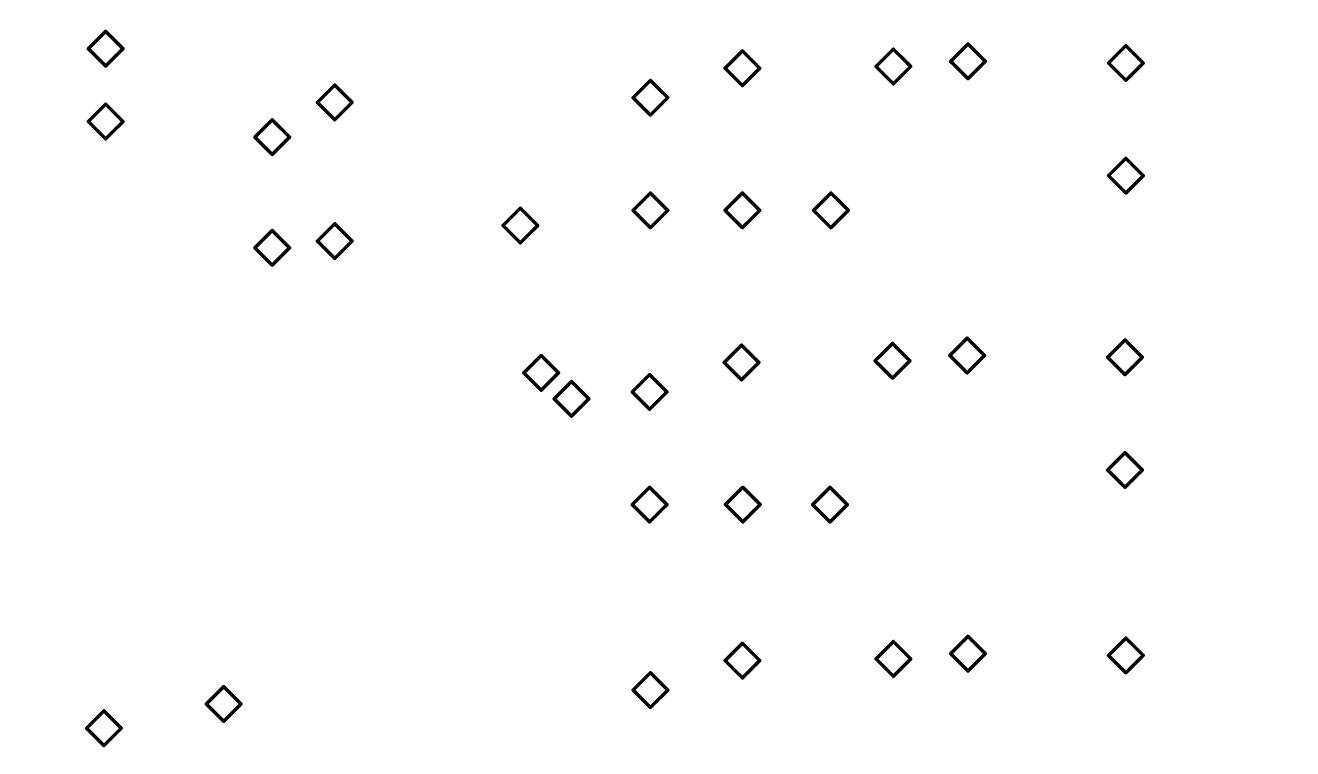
# Model space of a CAD drawing. Header units: millimetres. Extents: x -55 to 2039, y 0 to 512.
# Drawn here: x 116 to 189.1, y 245.8 to 287.5 of the extents above; entities that cross this region are included whole.
import ezdxf
from ezdxf import colors
from ezdxf.entities.mleader import LeaderData, LeaderLine
from ezdxf.enums import TextEntityAlignment as Align
from ezdxf.math import Vec2, Vec3

# ---------------------------------------------------------------- set-up
doc = ezdxf.new("R2010")
doc.units = ezdxf.units.MM
doc.linetypes.add('Сплошная', pattern=[0])
doc.layers.add('Drill Drawing', color=1, linetype='Continuous')
doc.layers.add('Виды', color=30, linetype='Continuous')
doc.layers.add('текст', color=2, linetype='Continuous', lineweight=30)
doc.styles.add('GOST TYPE B', font='', dxfattribs={"height": 3.5})
doc.styles.get('GOST TYPE B').set_extended_font_data('GOST type B')

# ---------------------------------------------------------------- blocks, each defined once
blk = doc.blocks.new('Шероховатость')
at = {"lineweight": 50, "transparency": 16777216}
for p, q in [((-32.506, -11.445), (-28.785, -5)), ((-28.785, -5), (-5, -5)), ((-10.278, -11.581), (-7.16, -6.181)), ((-34.366, -8.223), (-32.506, -11.445)), ((-11.836, -8.881), (-10.278, -11.581))]:
    blk.add_line(p, q, dxfattribs=at)
at = {"layer": 'текст', "linetype": 'Continuous', "lineweight": 25, "transparency": 16777216, "insert": (-29.093, -6.142), "char_height": 5, "attachment_point": 1, "style": 'GOST TYPE B'}
blk.add_mtext_dynamic_manual_height_columns('Ra6,3{\\fGOST Type AU|b1|i0|c204|p2;(   )}', width=25.94731, gutter_width=17.5, heights=[0], dxfattribs=at)
blk = doc.blocks.new('_DotSmall')
at = {"color": 0, "linetype": 'ByBlock', "lineweight": 60, "const_width": 0.5}
blk.add_lwpolyline([(-0.0625, 0, 1), (0.0625, 0, 1)], format="xyb", close=True, dxfattribs=at)
blk = doc.blocks.new('Вид с →')
at = {"linetype": 'Continuous', "lineweight": 25, "transparency": 16777216}
for q in [(28.03, 4.046), (30.858, 4.046)]:
    blk.add_line((29.444, 2.632), q, dxfattribs=at)
blk.add_circle((32.944, 2.632), 3.5, dxfattribs=at)
blk.add_circle((32.944, 2.632), 3.5, dxfattribs=at)
at = {"linetype": 'Continuous', "lineweight": 50, "transparency": 16777216, "style": 'GOST TYPE B'}
blk.add_attdef('ВИД(_:_)', text='', height=7, dxfattribs=at).set_placement((27.226, 3.5), align=Align.MIDDLE_RIGHT)

msp = doc.modelspace()

# ---------------------------------------------------------------- linework, layer by layer
at = {"layer": 'Drill Drawing'}
for points in [[(119.6556, 286.1965, 0.2, 0.2, 0), (120.6556, 287.1965, 0.2, 0.2, 0)], [(120.6556, 287.1965, 0.2, 0.2, 0), (121.6556, 286.1965, 0.2, 0.2, 0)], [(169.3556, 285.4715, 0.2, 0.2, 0), (170.3556, 286.4715, 0.2, 0.2, 0)], [(170.3556, 286.4715, 0.2, 0.2, 0), (171.3556, 285.4715, 0.2, 0.2, 0)], [(178.4556, 285.3715, 0.2, 0.2, 0), (179.4556, 286.3715, 0.2, 0.2, 0)], [(179.4556, 286.3715, 0.2, 0.2, 0), (180.4556, 285.3715, 0.2, 0.2, 0)], [(119.6556, 286.1965, 0.2, 0.2, 0), (120.6556, 285.1965, 0.2, 0.2, 0)], [(120.6556, 285.1965, 0.2, 0.2, 0), (121.6556, 286.1965, 0.2, 0.2, 0)], [(156.3556, 285.0715, 0.2, 0.2, 0), (157.3556, 286.0715, 0.2, 0.2, 0)], [(157.3556, 286.0715, 0.2, 0.2, 0), (158.3556, 285.0715, 0.2, 0.2, 0)], [(165.0556, 285.1715, 0.2, 0.2, 0), (166.0556, 286.1715, 0.2, 0.2, 0)], [(166.0556, 286.1715, 0.2, 0.2, 0), (167.0556, 285.1715, 0.2, 0.2, 0)], [(156.3556, 285.0715, 0.2, 0.2, 0), (157.3556, 284.0715, 0.2, 0.2, 0)], [(157.3556, 284.0715, 0.2, 0.2, 0), (158.3556, 285.0715, 0.2, 0.2, 0)], [(165.0556, 285.1715, 0.2, 0.2, 0), (166.0556, 284.1715, 0.2, 0.2, 0)], [(166.0556, 284.1715, 0.2, 0.2, 0), (167.0556, 285.1715, 0.2, 0.2, 0)], [(169.3556, 285.4715, 0.2, 0.2, 0), (170.3556, 284.4715, 0.2, 0.2, 0)], [(170.3556, 284.4715, 0.2, 0.2, 0), (171.3556, 285.4715, 0.2, 0.2, 0)], [(178.4556, 285.3715, 0.2, 0.2, 0), (179.4556, 284.3715, 0.2, 0.2, 0)], [(179.4556, 284.3715, 0.2, 0.2, 0), (180.4556, 285.3715, 0.2, 0.2, 0)], [(132.8556, 283.0965, 0.2, 0.2, 0), (133.8556, 284.0965, 0.2, 0.2, 0)], [(133.8556, 284.0965, 0.2, 0.2, 0), (134.8556, 283.0965, 0.2, 0.2, 0)], [(151.0556, 283.3715, 0.2, 0.2, 0), (152.0556, 284.3715, 0.2, 0.2, 0)], [(152.0556, 284.3715, 0.2, 0.2, 0), (153.0556, 283.3715, 0.2, 0.2, 0)], [(151.0556, 283.3715, 0.2, 0.2, 0), (152.0556, 282.3715, 0.2, 0.2, 0)], [(152.0556, 282.3715, 0.2, 0.2, 0), (153.0556, 283.3715, 0.2, 0.2, 0)], [(119.6556, 281.9965, 0.2, 0.2, 0), (120.6556, 282.9965, 0.2, 0.2, 0)], [(120.6556, 282.9965, 0.2, 0.2, 0), (121.6556, 281.9965, 0.2, 0.2, 0)], [(132.8556, 283.0965, 0.2, 0.2, 0), (133.8556, 282.0965, 0.2, 0.2, 0)], [(133.8556, 282.0965, 0.2, 0.2, 0), (134.8556, 283.0965, 0.2, 0.2, 0)], [(119.6556, 281.9965, 0.2, 0.2, 0), (120.6556, 280.9965, 0.2, 0.2, 0)], [(120.6556, 280.9965, 0.2, 0.2, 0), (121.6556, 281.9965, 0.2, 0.2, 0)], [(129.2556, 281.0965, 0.2, 0.2, 0), (130.2556, 282.0965, 0.2, 0.2, 0)], [(130.2556, 282.0965, 0.2, 0.2, 0), (131.2556, 281.0965, 0.2, 0.2, 0)], [(129.2556, 281.0965, 0.2, 0.2, 0), (130.2556, 280.0965, 0.2, 0.2, 0)], [(130.2556, 280.0965, 0.2, 0.2, 0), (131.2556, 281.0965, 0.2, 0.2, 0)], [(178.4556, 278.8715, 0.2, 0.2, 0), (179.4556, 279.8715, 0.2, 0.2, 0)], [(179.4556, 279.8715, 0.2, 0.2, 0), (180.4556, 278.8715, 0.2, 0.2, 0)], [(178.4556, 278.8715, 0.2, 0.2, 0), (179.4556, 277.8715, 0.2, 0.2, 0)], [(179.4556, 277.8715, 0.2, 0.2, 0), (180.4556, 278.8715, 0.2, 0.2, 0)], [(151.0556, 276.8715, 0.2, 0.2, 0), (152.0556, 277.8715, 0.2, 0.2, 0)], [(152.0556, 277.8715, 0.2, 0.2, 0), (153.0556, 276.8715, 0.2, 0.2, 0)], [(156.3556, 276.8715, 0.2, 0.2, 0), (157.3556, 277.8715, 0.2, 0.2, 0)], [(157.3556, 277.8715, 0.2, 0.2, 0), (158.3556, 276.8715, 0.2, 0.2, 0)], [(161.4556, 276.8715, 0.2, 0.2, 0), (162.4556, 277.8715, 0.2, 0.2, 0)], [(162.4556, 277.8715, 0.2, 0.2, 0), (163.4556, 276.8715, 0.2, 0.2, 0)], [(143.5556, 275.9965, 0.2, 0.2, 0), (144.5556, 276.9965, 0.2, 0.2, 0)], [(144.5556, 276.9965, 0.2, 0.2, 0), (145.5556, 275.9965, 0.2, 0.2, 0)], [(151.0556, 276.8715, 0.2, 0.2, 0), (152.0556, 275.8715, 0.2, 0.2, 0)], [(152.0556, 275.8715, 0.2, 0.2, 0), (153.0556, 276.8715, 0.2, 0.2, 0)], [(156.3556, 276.8715, 0.2, 0.2, 0), (157.3556, 275.8715, 0.2, 0.2, 0)], [(157.3556, 275.8715, 0.2, 0.2, 0), (158.3556, 276.8715, 0.2, 0.2, 0)], [(161.4556, 276.8715, 0.2, 0.2, 0), (162.4556, 275.8715, 0.2, 0.2, 0)], [(162.4556, 275.8715, 0.2, 0.2, 0), (163.4556, 276.8715, 0.2, 0.2, 0)], [(132.8556, 275.0965, 0.2, 0.2, 0), (133.8556, 276.0965, 0.2, 0.2, 0)], [(133.8556, 276.0965, 0.2, 0.2, 0), (134.8556, 275.0965, 0.2, 0.2, 0)], [(129.2556, 274.7109, 0.2, 0.2, 0), (130.2556, 275.7109, 0.2, 0.2, 0)], [(130.2556, 275.7109, 0.2, 0.2, 0), (131.2556, 274.7109, 0.2, 0.2, 0)], [(143.5556, 275.9965, 0.2, 0.2, 0), (144.5556, 274.9965, 0.2, 0.2, 0)], [(144.5556, 274.9965, 0.2, 0.2, 0), (145.5556, 275.9965, 0.2, 0.2, 0)], [(129.2556, 274.7109, 0.2, 0.2, 0), (130.2556, 273.7109, 0.2, 0.2, 0)], [(130.2556, 273.7109, 0.2, 0.2, 0), (131.2556, 274.7109, 0.2, 0.2, 0)], [(132.8556, 275.0965, 0.2, 0.2, 0), (133.8556, 274.0965, 0.2, 0.2, 0)], [(133.8556, 274.0965, 0.2, 0.2, 0), (134.8556, 275.0965, 0.2, 0.2, 0)], [(169.3056, 268.4965, 0.2, 0.2, 0), (170.3056, 269.4965, 0.2, 0.2, 0)], [(170.3056, 269.4965, 0.2, 0.2, 0), (171.3056, 268.4965, 0.2, 0.2, 0)], [(156.3056, 268.0965, 0.2, 0.2, 0), (157.3056, 269.0965, 0.2, 0.2, 0)], [(157.3056, 269.0965, 0.2, 0.2, 0), (158.3056, 268.0965, 0.2, 0.2, 0)], [(165.0056, 268.1965, 0.2, 0.2, 0), (166.0056, 269.1965, 0.2, 0.2, 0)], [(166.0056, 269.1965, 0.2, 0.2, 0), (167.0056, 268.1965, 0.2, 0.2, 0)], [(178.4056, 268.3965, 0.2, 0.2, 0), (179.4056, 269.3965, 0.2, 0.2, 0)], [(179.4056, 269.3965, 0.2, 0.2, 0), (180.4056, 268.3965, 0.2, 0.2, 0)], [(144.7556, 267.4965, 0.2, 0.2, 0), (145.7556, 268.4965, 0.2, 0.2, 0)], [(145.7556, 268.4965, 0.2, 0.2, 0), (146.7556, 267.4965, 0.2, 0.2, 0)], [(156.3056, 268.0965, 0.2, 0.2, 0), (157.3056, 267.0965, 0.2, 0.2, 0)], [(157.3056, 267.0965, 0.2, 0.2, 0), (158.3056, 268.0965, 0.2, 0.2, 0)], [(165.0056, 268.1965, 0.2, 0.2, 0), (166.0056, 267.1965, 0.2, 0.2, 0)], [(166.0056, 267.1965, 0.2, 0.2, 0), (167.0056, 268.1965, 0.2, 0.2, 0)], [(169.3056, 268.4965, 0.2, 0.2, 0), (170.3056, 267.4965, 0.2, 0.2, 0)], [(170.3056, 267.4965, 0.2, 0.2, 0), (171.3056, 268.4965, 0.2, 0.2, 0)], [(178.4056, 268.3965, 0.2, 0.2, 0), (179.4056, 267.3965, 0.2, 0.2, 0)], [(179.4056, 267.3965, 0.2, 0.2, 0), (180.4056, 268.3965, 0.2, 0.2, 0)], [(144.7556, 267.4965, 0.2, 0.2, 0), (145.7556, 266.4965, 0.2, 0.2, 0)], [(145.7556, 266.4965, 0.2, 0.2, 0), (146.7556, 267.4965, 0.2, 0.2, 0)], [(151.0056, 266.3965, 0.2, 0.2, 0), (152.0056, 267.3965, 0.2, 0.2, 0)], [(152.0056, 267.3965, 0.2, 0.2, 0), (153.0056, 266.3965, 0.2, 0.2, 0)], [(146.5056, 265.9965, 0.2, 0.2, 0), (147.5056, 266.9965, 0.2, 0.2, 0)], [(147.5056, 266.9965, 0.2, 0.2, 0), (148.5056, 265.9965, 0.2, 0.2, 0)], [(146.5056, 265.9965, 0.2, 0.2, 0), (147.5056, 264.9965, 0.2, 0.2, 0)], [(147.5056, 264.9965, 0.2, 0.2, 0), (148.5056, 265.9965, 0.2, 0.2, 0)], [(151.0056, 266.3965, 0.2, 0.2, 0), (152.0056, 265.3965, 0.2, 0.2, 0)], [(152.0056, 265.3965, 0.2, 0.2, 0), (153.0056, 266.3965, 0.2, 0.2, 0)], [(178.4056, 261.8965, 0.2, 0.2, 0), (179.4056, 262.8965, 0.2, 0.2, 0)], [(179.4056, 262.8965, 0.2, 0.2, 0), (180.4056, 261.8965, 0.2, 0.2, 0)], [(178.4056, 261.8965, 0.2, 0.2, 0), (179.4056, 260.8965, 0.2, 0.2, 0)], [(179.4056, 260.8965, 0.2, 0.2, 0), (180.4056, 261.8965, 0.2, 0.2, 0)], [(151.0056, 259.8965, 0.2, 0.2, 0), (152.0056, 260.8965, 0.2, 0.2, 0)], [(152.0056, 260.8965, 0.2, 0.2, 0), (153.0056, 259.8965, 0.2, 0.2, 0)], [(156.3796, 259.8965, 0.2, 0.2, 0), (157.3796, 260.8965, 0.2, 0.2, 0)], [(157.3796, 260.8965, 0.2, 0.2, 0), (158.3796, 259.8965, 0.2, 0.2, 0)], [(161.4056, 259.8965, 0.2, 0.2, 0), (162.4056, 260.8965, 0.2, 0.2, 0)], [(162.4056, 260.8965, 0.2, 0.2, 0), (163.4056, 259.8965, 0.2, 0.2, 0)], [(151.0056, 259.8965, 0.2, 0.2, 0), (152.0056, 258.8965, 0.2, 0.2, 0)], [(152.0056, 258.8965, 0.2, 0.2, 0), (153.0056, 259.8965, 0.2, 0.2, 0)], [(156.3796, 259.8965, 0.2, 0.2, 0), (157.3796, 258.8965, 0.2, 0.2, 0)], [(157.3796, 258.8965, 0.2, 0.2, 0), (158.3796, 259.8965, 0.2, 0.2, 0)], [(161.4056, 259.8965, 0.2, 0.2, 0), (162.4056, 258.8965, 0.2, 0.2, 0)], [(162.4056, 258.8965, 0.2, 0.2, 0), (163.4056, 259.8965, 0.2, 0.2, 0)], [(165.0556, 250.9965, 0.2, 0.2, 0), (166.0556, 251.9965, 0.2, 0.2, 0)], [(166.0556, 251.9965, 0.2, 0.2, 0), (167.0556, 250.9965, 0.2, 0.2, 0)], [(169.3556, 251.2965, 0.2, 0.2, 0), (170.3556, 252.2965, 0.2, 0.2, 0)], [(170.3556, 252.2965, 0.2, 0.2, 0), (171.3556, 251.2965, 0.2, 0.2, 0)], [(178.4556, 251.1965, 0.2, 0.2, 0), (179.4556, 252.1965, 0.2, 0.2, 0)], [(179.4556, 252.1965, 0.2, 0.2, 0), (180.4556, 251.1965, 0.2, 0.2, 0)], [(156.3556, 250.8965, 0.2, 0.2, 0), (157.3556, 251.8965, 0.2, 0.2, 0)], [(157.3556, 251.8965, 0.2, 0.2, 0), (158.3556, 250.8965, 0.2, 0.2, 0)], [(169.3556, 251.2965, 0.2, 0.2, 0), (170.3556, 250.2965, 0.2, 0.2, 0)], [(170.3556, 250.2965, 0.2, 0.2, 0), (171.3556, 251.2965, 0.2, 0.2, 0)], [(178.4556, 251.1965, 0.2, 0.2, 0), (179.4556, 250.1965, 0.2, 0.2, 0)], [(179.4556, 250.1965, 0.2, 0.2, 0), (180.4556, 251.1965, 0.2, 0.2, 0)], [(156.3556, 250.8965, 0.2, 0.2, 0), (157.3556, 249.8965, 0.2, 0.2, 0)], [(157.3556, 249.8965, 0.2, 0.2, 0), (158.3556, 250.8965, 0.2, 0.2, 0)], [(165.0556, 250.9965, 0.2, 0.2, 0), (166.0556, 249.9965, 0.2, 0.2, 0)], [(166.0556, 249.9965, 0.2, 0.2, 0), (167.0556, 250.9965, 0.2, 0.2, 0)], [(151.0556, 249.1965, 0.2, 0.2, 0), (152.0556, 250.1965, 0.2, 0.2, 0)], [(152.0556, 250.1965, 0.2, 0.2, 0), (153.0556, 249.1965, 0.2, 0.2, 0)], [(126.4556, 248.3965, 0.2, 0.2, 0), (127.4556, 249.3965, 0.2, 0.2, 0)], [(127.4556, 249.3965, 0.2, 0.2, 0), (128.4556, 248.3965, 0.2, 0.2, 0)], [(151.0556, 249.1965, 0.2, 0.2, 0), (152.0556, 248.1965, 0.2, 0.2, 0)], [(152.0556, 248.1965, 0.2, 0.2, 0), (153.0556, 249.1965, 0.2, 0.2, 0)], [(126.4556, 248.3965, 0.2, 0.2, 0), (127.4556, 247.3965, 0.2, 0.2, 0)], [(127.4556, 247.3965, 0.2, 0.2, 0), (128.4556, 248.3965, 0.2, 0.2, 0)], [(119.5556, 246.9965, 0.2, 0.2, 0), (120.5556, 247.9965, 0.2, 0.2, 0)], [(120.5556, 247.9965, 0.2, 0.2, 0), (121.5556, 246.9965, 0.2, 0.2, 0)], [(119.5556, 246.9965, 0.2, 0.2, 0), (120.5556, 245.9965, 0.2, 0.2, 0)], [(120.5556, 245.9965, 0.2, 0.2, 0), (121.5556, 246.9965, 0.2, 0.2, 0)]]:
    msp.add_lwpolyline(points, format="xyseb", dxfattribs=at)
for points in [[(120.6056, 287.1965, 0.1, 0.1, 1), (120.7056, 287.1965, 0.1, 0.1, 1)], [(120.6056, 287.1965, 0.1, 0.1, 1), (120.7056, 287.1965, 0.1, 0.1, 1)], [(170.3056, 286.4715, 0.1, 0.1, 1), (170.4056, 286.4715, 0.1, 0.1, 1)], [(170.3056, 286.4715, 0.1, 0.1, 1), (170.4056, 286.4715, 0.1, 0.1, 1)], [(179.4056, 286.3715, 0.1, 0.1, 1), (179.5056, 286.3715, 0.1, 0.1, 1)], [(179.4056, 286.3715, 0.1, 0.1, 1), (179.5056, 286.3715, 0.1, 0.1, 1)], [(119.6056, 286.1965, 0.1, 0.1, 1), (119.7056, 286.1965, 0.1, 0.1, 1)], [(119.6056, 286.1965, 0.1, 0.1, 1), (119.7056, 286.1965, 0.1, 0.1, 1)], [(121.6056, 286.1965, 0.1, 0.1, 1), (121.7056, 286.1965, 0.1, 0.1, 1)], [(121.6056, 286.1965, 0.1, 0.1, 1), (121.7056, 286.1965, 0.1, 0.1, 1)], [(157.3056, 286.0715, 0.1, 0.1, 1), (157.4056, 286.0715, 0.1, 0.1, 1)], [(157.3056, 286.0715, 0.1, 0.1, 1), (157.4056, 286.0715, 0.1, 0.1, 1)], [(166.0056, 286.1715, 0.1, 0.1, 1), (166.1056, 286.1715, 0.1, 0.1, 1)], [(166.0056, 286.1715, 0.1, 0.1, 1), (166.1056, 286.1715, 0.1, 0.1, 1)], [(120.6056, 285.1965, 0.1, 0.1, 1), (120.7056, 285.1965, 0.1, 0.1, 1)], [(120.6056, 285.1965, 0.1, 0.1, 1), (120.7056, 285.1965, 0.1, 0.1, 1)], [(156.3056, 285.0715, 0.1, 0.1, 1), (156.4056, 285.0715, 0.1, 0.1, 1)], [(156.3056, 285.0715, 0.1, 0.1, 1), (156.4056, 285.0715, 0.1, 0.1, 1)], [(158.3056, 285.0715, 0.1, 0.1, 1), (158.4056, 285.0715, 0.1, 0.1, 1)], [(158.3056, 285.0715, 0.1, 0.1, 1), (158.4056, 285.0715, 0.1, 0.1, 1)], [(165.0056, 285.1715, 0.1, 0.1, 1), (165.1056, 285.1715, 0.1, 0.1, 1)], [(165.0056, 285.1715, 0.1, 0.1, 1), (165.1056, 285.1715, 0.1, 0.1, 1)], [(167.0056, 285.1715, 0.1, 0.1, 1), (167.1056, 285.1715, 0.1, 0.1, 1)], [(167.0056, 285.1715, 0.1, 0.1, 1), (167.1056, 285.1715, 0.1, 0.1, 1)], [(169.3056, 285.4715, 0.1, 0.1, 1), (169.4056, 285.4715, 0.1, 0.1, 1)], [(169.3056, 285.4715, 0.1, 0.1, 1), (169.4056, 285.4715, 0.1, 0.1, 1)], [(171.3056, 285.4715, 0.1, 0.1, 1), (171.4056, 285.4715, 0.1, 0.1, 1)], [(171.3056, 285.4715, 0.1, 0.1, 1), (171.4056, 285.4715, 0.1, 0.1, 1)], [(178.4056, 285.3715, 0.1, 0.1, 1), (178.5056, 285.3715, 0.1, 0.1, 1)], [(178.4056, 285.3715, 0.1, 0.1, 1), (178.5056, 285.3715, 0.1, 0.1, 1)], [(180.4056, 285.3715, 0.1, 0.1, 1), (180.5056, 285.3715, 0.1, 0.1, 1)], [(180.4056, 285.3715, 0.1, 0.1, 1), (180.5056, 285.3715, 0.1, 0.1, 1)], [(133.8056, 284.0965, 0.1, 0.1, 1), (133.9056, 284.0965, 0.1, 0.1, 1)], [(133.8056, 284.0965, 0.1, 0.1, 1), (133.9056, 284.0965, 0.1, 0.1, 1)], [(152.0056, 284.3715, 0.1, 0.1, 1), (152.1056, 284.3715, 0.1, 0.1, 1)], [(152.0056, 284.3715, 0.1, 0.1, 1), (152.1056, 284.3715, 0.1, 0.1, 1)], [(157.3056, 284.0715, 0.1, 0.1, 1), (157.4056, 284.0715, 0.1, 0.1, 1)], [(157.3056, 284.0715, 0.1, 0.1, 1), (157.4056, 284.0715, 0.1, 0.1, 1)], [(166.0056, 284.1715, 0.1, 0.1, 1), (166.1056, 284.1715, 0.1, 0.1, 1)], [(166.0056, 284.1715, 0.1, 0.1, 1), (166.1056, 284.1715, 0.1, 0.1, 1)], [(170.3056, 284.4715, 0.1, 0.1, 1), (170.4056, 284.4715, 0.1, 0.1, 1)], [(170.3056, 284.4715, 0.1, 0.1, 1), (170.4056, 284.4715, 0.1, 0.1, 1)], [(179.4056, 284.3715, 0.1, 0.1, 1), (179.5056, 284.3715, 0.1, 0.1, 1)], [(179.4056, 284.3715, 0.1, 0.1, 1), (179.5056, 284.3715, 0.1, 0.1, 1)], [(151.0056, 283.3715, 0.1, 0.1, 1), (151.1056, 283.3715, 0.1, 0.1, 1)], [(151.0056, 283.3715, 0.1, 0.1, 1), (151.1056, 283.3715, 0.1, 0.1, 1)], [(153.0056, 283.3715, 0.1, 0.1, 1), (153.1056, 283.3715, 0.1, 0.1, 1)], [(153.0056, 283.3715, 0.1, 0.1, 1), (153.1056, 283.3715, 0.1, 0.1, 1)], [(120.6056, 282.9965, 0.1, 0.1, 1), (120.7056, 282.9965, 0.1, 0.1, 1)], [(120.6056, 282.9965, 0.1, 0.1, 1), (120.7056, 282.9965, 0.1, 0.1, 1)], [(132.8056, 283.0965, 0.1, 0.1, 1), (132.9056, 283.0965, 0.1, 0.1, 1)], [(132.8056, 283.0965, 0.1, 0.1, 1), (132.9056, 283.0965, 0.1, 0.1, 1)], [(134.8056, 283.0965, 0.1, 0.1, 1), (134.9056, 283.0965, 0.1, 0.1, 1)], [(134.8056, 283.0965, 0.1, 0.1, 1), (134.9056, 283.0965, 0.1, 0.1, 1)], [(119.6056, 281.9965, 0.1, 0.1, 1), (119.7056, 281.9965, 0.1, 0.1, 1)], [(119.6056, 281.9965, 0.1, 0.1, 1), (119.7056, 281.9965, 0.1, 0.1, 1)], [(121.6056, 281.9965, 0.1, 0.1, 1), (121.7056, 281.9965, 0.1, 0.1, 1)], [(121.6056, 281.9965, 0.1, 0.1, 1), (121.7056, 281.9965, 0.1, 0.1, 1)], [(130.2056, 282.0965, 0.1, 0.1, 1), (130.3056, 282.0965, 0.1, 0.1, 1)], [(130.2056, 282.0965, 0.1, 0.1, 1), (130.3056, 282.0965, 0.1, 0.1, 1)], [(133.8056, 282.0965, 0.1, 0.1, 1), (133.9056, 282.0965, 0.1, 0.1, 1)], [(133.8056, 282.0965, 0.1, 0.1, 1), (133.9056, 282.0965, 0.1, 0.1, 1)], [(152.0056, 282.3715, 0.1, 0.1, 1), (152.1056, 282.3715, 0.1, 0.1, 1)], [(152.0056, 282.3715, 0.1, 0.1, 1), (152.1056, 282.3715, 0.1, 0.1, 1)], [(120.6056, 280.9965, 0.1, 0.1, 1), (120.7056, 280.9965, 0.1, 0.1, 1)], [(120.6056, 280.9965, 0.1, 0.1, 1), (120.7056, 280.9965, 0.1, 0.1, 1)], [(129.2056, 281.0965, 0.1, 0.1, 1), (129.3056, 281.0965, 0.1, 0.1, 1)], [(129.2056, 281.0965, 0.1, 0.1, 1), (129.3056, 281.0965, 0.1, 0.1, 1)], [(131.2056, 281.0965, 0.1, 0.1, 1), (131.3056, 281.0965, 0.1, 0.1, 1)], [(131.2056, 281.0965, 0.1, 0.1, 1), (131.3056, 281.0965, 0.1, 0.1, 1)], [(130.2056, 280.0965, 0.1, 0.1, 1), (130.3056, 280.0965, 0.1, 0.1, 1)], [(130.2056, 280.0965, 0.1, 0.1, 1), (130.3056, 280.0965, 0.1, 0.1, 1)], [(179.4056, 279.8715, 0.1, 0.1, 1), (179.5056, 279.8715, 0.1, 0.1, 1)], [(179.4056, 279.8715, 0.1, 0.1, 1), (179.5056, 279.8715, 0.1, 0.1, 1)], [(178.4056, 278.8715, 0.1, 0.1, 1), (178.5056, 278.8715, 0.1, 0.1, 1)], [(178.4056, 278.8715, 0.1, 0.1, 1), (178.5056, 278.8715, 0.1, 0.1, 1)], [(180.4056, 278.8715, 0.1, 0.1, 1), (180.5056, 278.8715, 0.1, 0.1, 1)], [(180.4056, 278.8715, 0.1, 0.1, 1), (180.5056, 278.8715, 0.1, 0.1, 1)], [(152.0056, 277.8715, 0.1, 0.1, 1), (152.1056, 277.8715, 0.1, 0.1, 1)], [(152.0056, 277.8715, 0.1, 0.1, 1), (152.1056, 277.8715, 0.1, 0.1, 1)], [(157.3056, 277.8715, 0.1, 0.1, 1), (157.4056, 277.8715, 0.1, 0.1, 1)], [(157.3056, 277.8715, 0.1, 0.1, 1), (157.4056, 277.8715, 0.1, 0.1, 1)], [(162.4056, 277.8715, 0.1, 0.1, 1), (162.5056, 277.8715, 0.1, 0.1, 1)], [(162.4056, 277.8715, 0.1, 0.1, 1), (162.5056, 277.8715, 0.1, 0.1, 1)], [(179.4056, 277.8715, 0.1, 0.1, 1), (179.5056, 277.8715, 0.1, 0.1, 1)], [(179.4056, 277.8715, 0.1, 0.1, 1), (179.5056, 277.8715, 0.1, 0.1, 1)], [(144.5056, 276.9965, 0.1, 0.1, 1), (144.6056, 276.9965, 0.1, 0.1, 1)], [(144.5056, 276.9965, 0.1, 0.1, 1), (144.6056, 276.9965, 0.1, 0.1, 1)], [(151.0056, 276.8715, 0.1, 0.1, 1), (151.1056, 276.8715, 0.1, 0.1, 1)], [(151.0056, 276.8715, 0.1, 0.1, 1), (151.1056, 276.8715, 0.1, 0.1, 1)], [(153.0056, 276.8715, 0.1, 0.1, 1), (153.1056, 276.8715, 0.1, 0.1, 1)], [(153.0056, 276.8715, 0.1, 0.1, 1), (153.1056, 276.8715, 0.1, 0.1, 1)], [(156.3056, 276.8715, 0.1, 0.1, 1), (156.4056, 276.8715, 0.1, 0.1, 1)], [(156.3056, 276.8715, 0.1, 0.1, 1), (156.4056, 276.8715, 0.1, 0.1, 1)], [(158.3056, 276.8715, 0.1, 0.1, 1), (158.4056, 276.8715, 0.1, 0.1, 1)], [(158.3056, 276.8715, 0.1, 0.1, 1), (158.4056, 276.8715, 0.1, 0.1, 1)], [(161.4056, 276.8715, 0.1, 0.1, 1), (161.5056, 276.8715, 0.1, 0.1, 1)], [(161.4056, 276.8715, 0.1, 0.1, 1), (161.5056, 276.8715, 0.1, 0.1, 1)], [(163.4056, 276.8715, 0.1, 0.1, 1), (163.5056, 276.8715, 0.1, 0.1, 1)], [(163.4056, 276.8715, 0.1, 0.1, 1), (163.5056, 276.8715, 0.1, 0.1, 1)], [(133.8056, 276.0965, 0.1, 0.1, 1), (133.9056, 276.0965, 0.1, 0.1, 1)], [(133.8056, 276.0965, 0.1, 0.1, 1), (133.9056, 276.0965, 0.1, 0.1, 1)], [(130.2056, 275.7109, 0.1, 0.1, 1), (130.3056, 275.7109, 0.1, 0.1, 1)], [(130.2056, 275.7109, 0.1, 0.1, 1), (130.3056, 275.7109, 0.1, 0.1, 1)], [(143.5056, 275.9965, 0.1, 0.1, 1), (143.6056, 275.9965, 0.1, 0.1, 1)], [(143.5056, 275.9965, 0.1, 0.1, 1), (143.6056, 275.9965, 0.1, 0.1, 1)], [(145.5056, 275.9965, 0.1, 0.1, 1), (145.6056, 275.9965, 0.1, 0.1, 1)], [(145.5056, 275.9965, 0.1, 0.1, 1), (145.6056, 275.9965, 0.1, 0.1, 1)], [(152.0056, 275.8715, 0.1, 0.1, 1), (152.1056, 275.8715, 0.1, 0.1, 1)], [(152.0056, 275.8715, 0.1, 0.1, 1), (152.1056, 275.8715, 0.1, 0.1, 1)], [(157.3056, 275.8715, 0.1, 0.1, 1), (157.4056, 275.8715, 0.1, 0.1, 1)], [(157.3056, 275.8715, 0.1, 0.1, 1), (157.4056, 275.8715, 0.1, 0.1, 1)], [(162.4056, 275.8715, 0.1, 0.1, 1), (162.5056, 275.8715, 0.1, 0.1, 1)], [(162.4056, 275.8715, 0.1, 0.1, 1), (162.5056, 275.8715, 0.1, 0.1, 1)], [(129.2056, 274.7109, 0.1, 0.1, 1), (129.3056, 274.7109, 0.1, 0.1, 1)], [(129.2056, 274.7109, 0.1, 0.1, 1), (129.3056, 274.7109, 0.1, 0.1, 1)], [(131.2056, 274.7109, 0.1, 0.1, 1), (131.3056, 274.7109, 0.1, 0.1, 1)], [(131.2056, 274.7109, 0.1, 0.1, 1), (131.3056, 274.7109, 0.1, 0.1, 1)], [(132.8056, 275.0965, 0.1, 0.1, 1), (132.9056, 275.0965, 0.1, 0.1, 1)], [(132.8056, 275.0965, 0.1, 0.1, 1), (132.9056, 275.0965, 0.1, 0.1, 1)], [(134.8056, 275.0965, 0.1, 0.1, 1), (134.9056, 275.0965, 0.1, 0.1, 1)], [(134.8056, 275.0965, 0.1, 0.1, 1), (134.9056, 275.0965, 0.1, 0.1, 1)], [(144.5056, 274.9965, 0.1, 0.1, 1), (144.6056, 274.9965, 0.1, 0.1, 1)], [(144.5056, 274.9965, 0.1, 0.1, 1), (144.6056, 274.9965, 0.1, 0.1, 1)], [(133.8056, 274.0965, 0.1, 0.1, 1), (133.9056, 274.0965, 0.1, 0.1, 1)], [(133.8056, 274.0965, 0.1, 0.1, 1), (133.9056, 274.0965, 0.1, 0.1, 1)], [(130.2056, 273.7109, 0.1, 0.1, 1), (130.3056, 273.7109, 0.1, 0.1, 1)], [(130.2056, 273.7109, 0.1, 0.1, 1), (130.3056, 273.7109, 0.1, 0.1, 1)], [(170.2556, 269.4965, 0.1, 0.1, 1), (170.3556, 269.4965, 0.1, 0.1, 1)], [(170.2556, 269.4965, 0.1, 0.1, 1), (170.3556, 269.4965, 0.1, 0.1, 1)], [(157.2556, 269.0965, 0.1, 0.1, 1), (157.3556, 269.0965, 0.1, 0.1, 1)], [(157.2556, 269.0965, 0.1, 0.1, 1), (157.3556, 269.0965, 0.1, 0.1, 1)], [(165.9556, 269.1965, 0.1, 0.1, 1), (166.0556, 269.1965, 0.1, 0.1, 1)], [(165.9556, 269.1965, 0.1, 0.1, 1), (166.0556, 269.1965, 0.1, 0.1, 1)], [(179.3556, 269.3965, 0.1, 0.1, 1), (179.4556, 269.3965, 0.1, 0.1, 1)], [(179.3556, 269.3965, 0.1, 0.1, 1), (179.4556, 269.3965, 0.1, 0.1, 1)], [(145.7056, 268.4965, 0.1, 0.1, 1), (145.8056, 268.4965, 0.1, 0.1, 1)], [(145.7056, 268.4965, 0.1, 0.1, 1), (145.8056, 268.4965, 0.1, 0.1, 1)], [(156.2556, 268.0965, 0.1, 0.1, 1), (156.3556, 268.0965, 0.1, 0.1, 1)], [(156.2556, 268.0965, 0.1, 0.1, 1), (156.3556, 268.0965, 0.1, 0.1, 1)], [(158.2556, 268.0965, 0.1, 0.1, 1), (158.3556, 268.0965, 0.1, 0.1, 1)], [(158.2556, 268.0965, 0.1, 0.1, 1), (158.3556, 268.0965, 0.1, 0.1, 1)], [(164.9556, 268.1965, 0.1, 0.1, 1), (165.0556, 268.1965, 0.1, 0.1, 1)], [(164.9556, 268.1965, 0.1, 0.1, 1), (165.0556, 268.1965, 0.1, 0.1, 1)], [(166.9556, 268.1965, 0.1, 0.1, 1), (167.0556, 268.1965, 0.1, 0.1, 1)], [(166.9556, 268.1965, 0.1, 0.1, 1), (167.0556, 268.1965, 0.1, 0.1, 1)], [(169.2556, 268.4965, 0.1, 0.1, 1), (169.3556, 268.4965, 0.1, 0.1, 1)], [(169.2556, 268.4965, 0.1, 0.1, 1), (169.3556, 268.4965, 0.1, 0.1, 1)], [(171.2556, 268.4965, 0.1, 0.1, 1), (171.3556, 268.4965, 0.1, 0.1, 1)], [(171.2556, 268.4965, 0.1, 0.1, 1), (171.3556, 268.4965, 0.1, 0.1, 1)], [(178.3556, 268.3965, 0.1, 0.1, 1), (178.4556, 268.3965, 0.1, 0.1, 1)], [(178.3556, 268.3965, 0.1, 0.1, 1), (178.4556, 268.3965, 0.1, 0.1, 1)], [(180.3556, 268.3965, 0.1, 0.1, 1), (180.4556, 268.3965, 0.1, 0.1, 1)], [(180.3556, 268.3965, 0.1, 0.1, 1), (180.4556, 268.3965, 0.1, 0.1, 1)], [(144.7056, 267.4965, 0.1, 0.1, 1), (144.8056, 267.4965, 0.1, 0.1, 1)], [(144.7056, 267.4965, 0.1, 0.1, 1), (144.8056, 267.4965, 0.1, 0.1, 1)], [(146.7056, 267.4965, 0.1, 0.1, 1), (146.8056, 267.4965, 0.1, 0.1, 1)], [(146.7056, 267.4965, 0.1, 0.1, 1), (146.8056, 267.4965, 0.1, 0.1, 1)], [(151.9556, 267.3965, 0.1, 0.1, 1), (152.0556, 267.3965, 0.1, 0.1, 1)], [(151.9556, 267.3965, 0.1, 0.1, 1), (152.0556, 267.3965, 0.1, 0.1, 1)], [(170.2556, 267.4965, 0.1, 0.1, 1), (170.3556, 267.4965, 0.1, 0.1, 1)], [(170.2556, 267.4965, 0.1, 0.1, 1), (170.3556, 267.4965, 0.1, 0.1, 1)], [(179.3556, 267.3965, 0.1, 0.1, 1), (179.4556, 267.3965, 0.1, 0.1, 1)], [(179.3556, 267.3965, 0.1, 0.1, 1), (179.4556, 267.3965, 0.1, 0.1, 1)], [(147.4556, 266.9965, 0.1, 0.1, 1), (147.5556, 266.9965, 0.1, 0.1, 1)], [(147.4556, 266.9965, 0.1, 0.1, 1), (147.5556, 266.9965, 0.1, 0.1, 1)], [(157.2556, 267.0965, 0.1, 0.1, 1), (157.3556, 267.0965, 0.1, 0.1, 1)], [(157.2556, 267.0965, 0.1, 0.1, 1), (157.3556, 267.0965, 0.1, 0.1, 1)], [(165.9556, 267.1965, 0.1, 0.1, 1), (166.0556, 267.1965, 0.1, 0.1, 1)], [(165.9556, 267.1965, 0.1, 0.1, 1), (166.0556, 267.1965, 0.1, 0.1, 1)], [(145.7056, 266.4965, 0.1, 0.1, 1), (145.8056, 266.4965, 0.1, 0.1, 1)], [(145.7056, 266.4965, 0.1, 0.1, 1), (145.8056, 266.4965, 0.1, 0.1, 1)], [(146.4556, 265.9965, 0.1, 0.1, 1), (146.5556, 265.9965, 0.1, 0.1, 1)], [(146.4556, 265.9965, 0.1, 0.1, 1), (146.5556, 265.9965, 0.1, 0.1, 1)], [(148.4556, 265.9965, 0.1, 0.1, 1), (148.5556, 265.9965, 0.1, 0.1, 1)], [(148.4556, 265.9965, 0.1, 0.1, 1), (148.5556, 265.9965, 0.1, 0.1, 1)], [(150.9556, 266.3965, 0.1, 0.1, 1), (151.0556, 266.3965, 0.1, 0.1, 1)], [(150.9556, 266.3965, 0.1, 0.1, 1), (151.0556, 266.3965, 0.1, 0.1, 1)], [(152.9556, 266.3965, 0.1, 0.1, 1), (153.0556, 266.3965, 0.1, 0.1, 1)], [(152.9556, 266.3965, 0.1, 0.1, 1), (153.0556, 266.3965, 0.1, 0.1, 1)], [(151.9556, 265.3965, 0.1, 0.1, 1), (152.0556, 265.3965, 0.1, 0.1, 1)], [(151.9556, 265.3965, 0.1, 0.1, 1), (152.0556, 265.3965, 0.1, 0.1, 1)], [(147.4556, 264.9965, 0.1, 0.1, 1), (147.5556, 264.9965, 0.1, 0.1, 1)], [(147.4556, 264.9965, 0.1, 0.1, 1), (147.5556, 264.9965, 0.1, 0.1, 1)], [(179.3556, 262.8965, 0.1, 0.1, 1), (179.4556, 262.8965, 0.1, 0.1, 1)], [(179.3556, 262.8965, 0.1, 0.1, 1), (179.4556, 262.8965, 0.1, 0.1, 1)], [(178.3556, 261.8965, 0.1, 0.1, 1), (178.4556, 261.8965, 0.1, 0.1, 1)], [(178.3556, 261.8965, 0.1, 0.1, 1), (178.4556, 261.8965, 0.1, 0.1, 1)], [(180.3556, 261.8965, 0.1, 0.1, 1), (180.4556, 261.8965, 0.1, 0.1, 1)], [(180.3556, 261.8965, 0.1, 0.1, 1), (180.4556, 261.8965, 0.1, 0.1, 1)], [(151.9556, 260.8965, 0.1, 0.1, 1), (152.0556, 260.8965, 0.1, 0.1, 1)], [(151.9556, 260.8965, 0.1, 0.1, 1), (152.0556, 260.8965, 0.1, 0.1, 1)], [(157.3296, 260.8965, 0.1, 0.1, 1), (157.4296, 260.8965, 0.1, 0.1, 1)], [(157.3296, 260.8965, 0.1, 0.1, 1), (157.4296, 260.8965, 0.1, 0.1, 1)], [(162.3556, 260.8965, 0.1, 0.1, 1), (162.4556, 260.8965, 0.1, 0.1, 1)], [(162.3556, 260.8965, 0.1, 0.1, 1), (162.4556, 260.8965, 0.1, 0.1, 1)], [(179.3556, 260.8965, 0.1, 0.1, 1), (179.4556, 260.8965, 0.1, 0.1, 1)], [(179.3556, 260.8965, 0.1, 0.1, 1), (179.4556, 260.8965, 0.1, 0.1, 1)], [(150.9556, 259.8965, 0.1, 0.1, 1), (151.0556, 259.8965, 0.1, 0.1, 1)], [(150.9556, 259.8965, 0.1, 0.1, 1), (151.0556, 259.8965, 0.1, 0.1, 1)], [(152.9556, 259.8965, 0.1, 0.1, 1), (153.0556, 259.8965, 0.1, 0.1, 1)], [(152.9556, 259.8965, 0.1, 0.1, 1), (153.0556, 259.8965, 0.1, 0.1, 1)], [(156.3296, 259.8965, 0.1, 0.1, 1), (156.4296, 259.8965, 0.1, 0.1, 1)], [(156.3296, 259.8965, 0.1, 0.1, 1), (156.4296, 259.8965, 0.1, 0.1, 1)], [(158.3296, 259.8965, 0.1, 0.1, 1), (158.4296, 259.8965, 0.1, 0.1, 1)], [(158.3296, 259.8965, 0.1, 0.1, 1), (158.4296, 259.8965, 0.1, 0.1, 1)], [(161.3556, 259.8965, 0.1, 0.1, 1), (161.4556, 259.8965, 0.1, 0.1, 1)], [(161.3556, 259.8965, 0.1, 0.1, 1), (161.4556, 259.8965, 0.1, 0.1, 1)], [(163.3556, 259.8965, 0.1, 0.1, 1), (163.4556, 259.8965, 0.1, 0.1, 1)], [(163.3556, 259.8965, 0.1, 0.1, 1), (163.4556, 259.8965, 0.1, 0.1, 1)], [(151.9556, 258.8965, 0.1, 0.1, 1), (152.0556, 258.8965, 0.1, 0.1, 1)], [(151.9556, 258.8965, 0.1, 0.1, 1), (152.0556, 258.8965, 0.1, 0.1, 1)], [(157.3296, 258.8965, 0.1, 0.1, 1), (157.4296, 258.8965, 0.1, 0.1, 1)], [(157.3296, 258.8965, 0.1, 0.1, 1), (157.4296, 258.8965, 0.1, 0.1, 1)], [(162.3556, 258.8965, 0.1, 0.1, 1), (162.4556, 258.8965, 0.1, 0.1, 1)], [(162.3556, 258.8965, 0.1, 0.1, 1), (162.4556, 258.8965, 0.1, 0.1, 1)], [(166.0056, 251.9965, 0.1, 0.1, 1), (166.1056, 251.9965, 0.1, 0.1, 1)], [(166.0056, 251.9965, 0.1, 0.1, 1), (166.1056, 251.9965, 0.1, 0.1, 1)], [(170.3056, 252.2965, 0.1, 0.1, 1), (170.4056, 252.2965, 0.1, 0.1, 1)], [(170.3056, 252.2965, 0.1, 0.1, 1), (170.4056, 252.2965, 0.1, 0.1, 1)], [(179.4056, 252.1965, 0.1, 0.1, 1), (179.5056, 252.1965, 0.1, 0.1, 1)], [(179.4056, 252.1965, 0.1, 0.1, 1), (179.5056, 252.1965, 0.1, 0.1, 1)], [(157.3056, 251.8965, 0.1, 0.1, 1), (157.4056, 251.8965, 0.1, 0.1, 1)], [(157.3056, 251.8965, 0.1, 0.1, 1), (157.4056, 251.8965, 0.1, 0.1, 1)], [(169.3056, 251.2965, 0.1, 0.1, 1), (169.4056, 251.2965, 0.1, 0.1, 1)], [(169.3056, 251.2965, 0.1, 0.1, 1), (169.4056, 251.2965, 0.1, 0.1, 1)], [(171.3056, 251.2965, 0.1, 0.1, 1), (171.4056, 251.2965, 0.1, 0.1, 1)], [(171.3056, 251.2965, 0.1, 0.1, 1), (171.4056, 251.2965, 0.1, 0.1, 1)], [(178.4056, 251.1965, 0.1, 0.1, 1), (178.5056, 251.1965, 0.1, 0.1, 1)], [(178.4056, 251.1965, 0.1, 0.1, 1), (178.5056, 251.1965, 0.1, 0.1, 1)], [(180.4056, 251.1965, 0.1, 0.1, 1), (180.5056, 251.1965, 0.1, 0.1, 1)], [(180.4056, 251.1965, 0.1, 0.1, 1), (180.5056, 251.1965, 0.1, 0.1, 1)], [(156.3056, 250.8965, 0.1, 0.1, 1), (156.4056, 250.8965, 0.1, 0.1, 1)], [(156.3056, 250.8965, 0.1, 0.1, 1), (156.4056, 250.8965, 0.1, 0.1, 1)], [(158.3056, 250.8965, 0.1, 0.1, 1), (158.4056, 250.8965, 0.1, 0.1, 1)], [(158.3056, 250.8965, 0.1, 0.1, 1), (158.4056, 250.8965, 0.1, 0.1, 1)], [(165.0056, 250.9965, 0.1, 0.1, 1), (165.1056, 250.9965, 0.1, 0.1, 1)], [(165.0056, 250.9965, 0.1, 0.1, 1), (165.1056, 250.9965, 0.1, 0.1, 1)], [(167.0056, 250.9965, 0.1, 0.1, 1), (167.1056, 250.9965, 0.1, 0.1, 1)], [(167.0056, 250.9965, 0.1, 0.1, 1), (167.1056, 250.9965, 0.1, 0.1, 1)], [(152.0056, 250.1965, 0.1, 0.1, 1), (152.1056, 250.1965, 0.1, 0.1, 1)], [(152.0056, 250.1965, 0.1, 0.1, 1), (152.1056, 250.1965, 0.1, 0.1, 1)], [(157.3056, 249.8965, 0.1, 0.1, 1), (157.4056, 249.8965, 0.1, 0.1, 1)], [(157.3056, 249.8965, 0.1, 0.1, 1), (157.4056, 249.8965, 0.1, 0.1, 1)], [(166.0056, 249.9965, 0.1, 0.1, 1), (166.1056, 249.9965, 0.1, 0.1, 1)], [(166.0056, 249.9965, 0.1, 0.1, 1), (166.1056, 249.9965, 0.1, 0.1, 1)], [(170.3056, 250.2965, 0.1, 0.1, 1), (170.4056, 250.2965, 0.1, 0.1, 1)], [(170.3056, 250.2965, 0.1, 0.1, 1), (170.4056, 250.2965, 0.1, 0.1, 1)], [(179.4056, 250.1965, 0.1, 0.1, 1), (179.5056, 250.1965, 0.1, 0.1, 1)], [(179.4056, 250.1965, 0.1, 0.1, 1), (179.5056, 250.1965, 0.1, 0.1, 1)], [(127.4056, 249.3965, 0.1, 0.1, 1), (127.5056, 249.3965, 0.1, 0.1, 1)], [(127.4056, 249.3965, 0.1, 0.1, 1), (127.5056, 249.3965, 0.1, 0.1, 1)], [(151.0056, 249.1965, 0.1, 0.1, 1), (151.1056, 249.1965, 0.1, 0.1, 1)], [(151.0056, 249.1965, 0.1, 0.1, 1), (151.1056, 249.1965, 0.1, 0.1, 1)], [(153.0056, 249.1965, 0.1, 0.1, 1), (153.1056, 249.1965, 0.1, 0.1, 1)], [(153.0056, 249.1965, 0.1, 0.1, 1), (153.1056, 249.1965, 0.1, 0.1, 1)], [(126.4056, 248.3965, 0.1, 0.1, 1), (126.5056, 248.3965, 0.1, 0.1, 1)], [(126.4056, 248.3965, 0.1, 0.1, 1), (126.5056, 248.3965, 0.1, 0.1, 1)], [(128.4056, 248.3965, 0.1, 0.1, 1), (128.5056, 248.3965, 0.1, 0.1, 1)], [(128.4056, 248.3965, 0.1, 0.1, 1), (128.5056, 248.3965, 0.1, 0.1, 1)], [(120.5056, 247.9965, 0.1, 0.1, 1), (120.6056, 247.9965, 0.1, 0.1, 1)], [(120.5056, 247.9965, 0.1, 0.1, 1), (120.6056, 247.9965, 0.1, 0.1, 1)], [(152.0056, 248.1965, 0.1, 0.1, 1), (152.1056, 248.1965, 0.1, 0.1, 1)], [(152.0056, 248.1965, 0.1, 0.1, 1), (152.1056, 248.1965, 0.1, 0.1, 1)], [(119.5056, 246.9965, 0.1, 0.1, 1), (119.6056, 246.9965, 0.1, 0.1, 1)], [(119.5056, 246.9965, 0.1, 0.1, 1), (119.6056, 246.9965, 0.1, 0.1, 1)], [(121.5056, 246.9965, 0.1, 0.1, 1), (121.6056, 246.9965, 0.1, 0.1, 1)], [(121.5056, 246.9965, 0.1, 0.1, 1), (121.6056, 246.9965, 0.1, 0.1, 1)], [(127.4056, 247.3965, 0.1, 0.1, 1), (127.5056, 247.3965, 0.1, 0.1, 1)], [(127.4056, 247.3965, 0.1, 0.1, 1), (127.5056, 247.3965, 0.1, 0.1, 1)], [(120.5056, 245.9965, 0.1, 0.1, 1), (120.6056, 245.9965, 0.1, 0.1, 1)], [(120.5056, 245.9965, 0.1, 0.1, 1), (120.6056, 245.9965, 0.1, 0.1, 1)]]:
    msp.add_lwpolyline(points, format="xyseb", close=True, dxfattribs=at)

# ---------------------------------------------------------------- leaders
at = {"linetype": 'Continuous', "lineweight": 25}
ml = msp.add_multileader_block('Standard', dxfattribs=at)
ml.set_content('Шероховатость', color=256)
ml.set_leader_properties(linetype='Сплошная', lineweight=25)
ml.set_arrow_properties(name='DOTSMALL')
ml.build(insert=Vec2(0, 0))
ml.multileader.update_dxf_attribs({"leader_type": 0, "has_dogleg": 0, "text_left_attachment_type": 6, "text_right_attachment_type": 6, "dogleg_length": 0.3, "arrow_head_size": 1, "block_connection_type": 1})
ctx = ml.context
ctx.base_point, ctx.char_height, ctx.arrow_head_size, ctx.landing_gap_size, ctx.plane_origin = Vec3(608.1585, 432.5126), 3.5, 1, 1, Vec3(608.1585, 432.5126)
ctx.left_attachment, ctx.right_attachment, ctx.attachment_type = 6, 6, 1
notes = []
notes.append((ctx, [(0, (0, 0, 0), (0, 0), (1, 0), 1, [])]))
ctx.block.insert = Vec3(608.1585, 432.5126)
at = {"layer": 'Виды', "linetype": 'Continuous', "lineweight": 25}
ml = msp.add_multileader_block('Standard', dxfattribs=at)
ml.set_content('Вид с →', color=256)
ml.set_attribute('ВИД(_:_)', 'А(2:1)', width=0)
ml.set_leader_properties(linetype='Сплошная', lineweight=25)
ml.set_arrow_properties(name='DOTSMALL')
ml.build(insert=Vec2(0, 0))
ml.multileader.update_dxf_attribs({"leader_type": 0, "has_dogleg": 0, "text_left_attachment_type": 6, "text_right_attachment_type": 6, "dogleg_length": 0.3, "arrow_head_size": 1, "block_connection_type": 1})
ctx = ml.context
ctx.base_point, ctx.char_height, ctx.arrow_head_size, ctx.landing_gap_size, ctx.plane_origin = Vec3(1329.0713, 395.8731), 3.5, 1, 1, Vec3(1329.0713, 395.8731)
ctx.left_attachment, ctx.right_attachment, ctx.attachment_type = 6, 6, 1
notes.append((ctx, [(0, (0, 0, 0), (0, 0), (1, 0), 1, [])]))
ctx.block.insert = Vec3(1329.0713, 395.8731)
ml = msp.add_multileader_block('Standard', dxfattribs=at)
ml.set_content('Вид с →', color=256)
ml.set_attribute('ВИД(_:_)', 'Б(4:1)', width=0)
ml.set_leader_properties(linetype='Сплошная', lineweight=25)
ml.set_arrow_properties(name='DOTSMALL')
ml.build(insert=Vec2(0, 0))
ml.multileader.update_dxf_attribs({"leader_type": 0, "has_dogleg": 0, "text_left_attachment_type": 6, "text_right_attachment_type": 6, "dogleg_length": 0.3, "arrow_head_size": 1, "block_connection_type": 1})
ctx = ml.context
ctx.base_point, ctx.char_height, ctx.arrow_head_size, ctx.landing_gap_size, ctx.plane_origin = Vec3(1332.1634, 311.4002), 3.5, 1, 1, Vec3(1332.1634, 311.4002)
ctx.left_attachment, ctx.right_attachment, ctx.attachment_type = 6, 6, 1
notes.append((ctx, [(0, (0, 0, 0), (0, 0), (1, 0), 1, [])]))
ctx.block.insert = Vec3(1332.1634, 311.4002)
for ctx, leaders in notes:
    for number, flags, end, landing, length, lines in leaders:
        leader = LeaderData()
        leader.index, (leader.has_last_leader_line, leader.has_dogleg_vector, leader.attachment_direction) = number, flags
        leader.last_leader_point, leader.dogleg_vector, leader.dogleg_length = Vec3(end), Vec3(landing), length
        for number, points, colour, breaks in lines:
            line = LeaderLine()
            line.index, line.vertices, line.color, line.breaks = number, Vec3.list(points), colors.encode_raw_color(colour), breaks
            leader.lines.append(line)
        ctx.leaders.append(leader)

doc.saveas('drawing.dxf')
